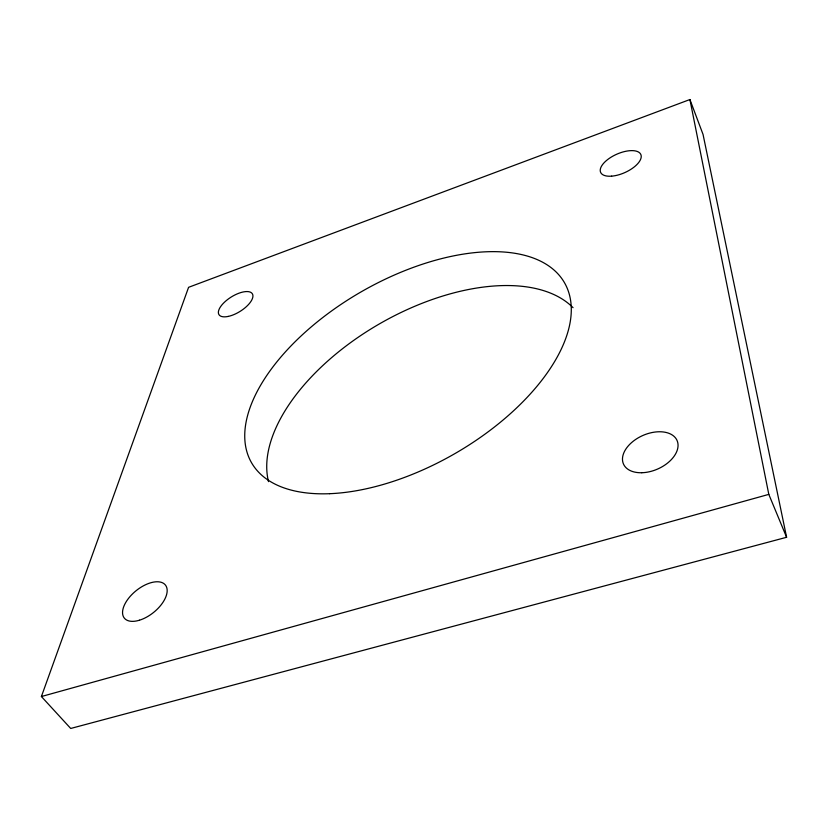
<?xml version="1.0" encoding="UTF-8"?>
<svg xmlns="http://www.w3.org/2000/svg" width="828" height="828" viewBox="0 0 828 828"><rect width="100%" height="100%" fill="white"/><g stroke="black" fill="none" stroke-linecap="round" stroke-linejoin="round"><path stroke-width="1.24" d="M41.4 696.534L188.587 287.316L689.91 99.536L703.044 134.426L786.6 537.279L70.711 728.464L41.4 696.534L768.808 494.378L786.6 537.279M689.91 99.536L768.808 494.378M268.51 481.637A177.306 96.131 -29.9 0 1 380.611 323.21A177.306 96.131 -29.9 0 1 573.048 307.674M329.647 493.695A180.514 93.481 -29.9 0 0 571.248 307.271A180.514 93.481 -29.9 0 0 323.148 317.248A180.514 93.481 -29.9 0 0 329.647 493.695M641.783 472.736A29.259 18.33 -23.7 0 0 677.428 441.448A29.259 18.33 -23.7 0 0 631.578 442.597A29.259 18.33 -23.7 0 0 641.783 472.736M139.477 620.203A26.361 13.941 -38.9 0 0 166.304 586.462A26.361 13.941 -38.9 0 0 128.816 598.002A26.361 13.941 -38.9 0 0 139.477 620.203M228.217 316.42A19.675 8.435 -32 0 0 252.882 295.254A19.675 8.435 -32 0 0 225.899 300.916A19.675 8.435 -32 0 0 228.217 316.42M611.623 176.157A22.004 10.039 -24 0 0 641.193 155.809A22.004 10.039 -24 0 0 609.346 158.324A22.004 10.039 -24 0 0 611.623 176.157"/></g></svg>
